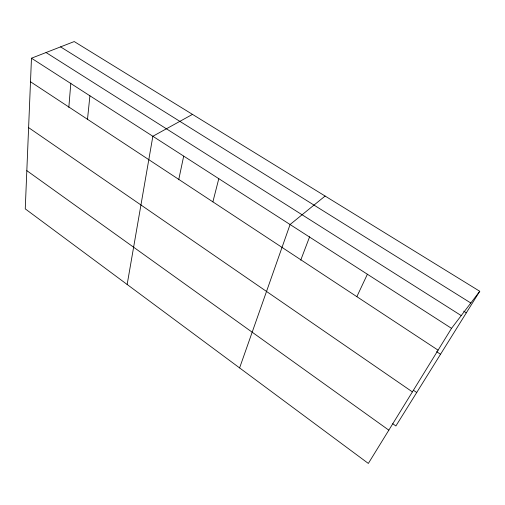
<?xml version="1.0" encoding="UTF-8"?>
<svg xmlns="http://www.w3.org/2000/svg" width="505" height="505" viewBox="0 0 505 505"><rect width="100%" height="100%" fill="white"/><g stroke="black" fill="none" stroke-linecap="round" stroke-linejoin="round"><path stroke-width="0.76" d="M31.474 58.208L25.25 208.868L368.341 463.438L451.52 328.351L479.75 291.271L74.222 41.562L31.474 58.208L451.52 328.351M68.832 107.376L70.82 83.136M87.504 119.294L89.909 95.786M127.153 284.479L152.857 136.274L192.481 114.382M178.707 179.78L183.681 156.159M212.883 201.867L218.798 178.675M239.604 367.918L290.078 224.523L325.113 196.047M300.721 260.182L309.641 236.731M356.852 296.669L367.387 274.24M479.75 291.271L395.888 425.967L392.707 423.695M60.575 46.877L470.818 303M463.672 311.149L466.33 312.829M46.05 52.533L461.229 315.6M30.502 81.76L438.087 350.167M436.598 351.663L440.53 354.264M413.469 390.277L416.72 392.511M28.608 127.62L412.396 391.893M26.828 170.658L388.831 430.159"/></g></svg>
